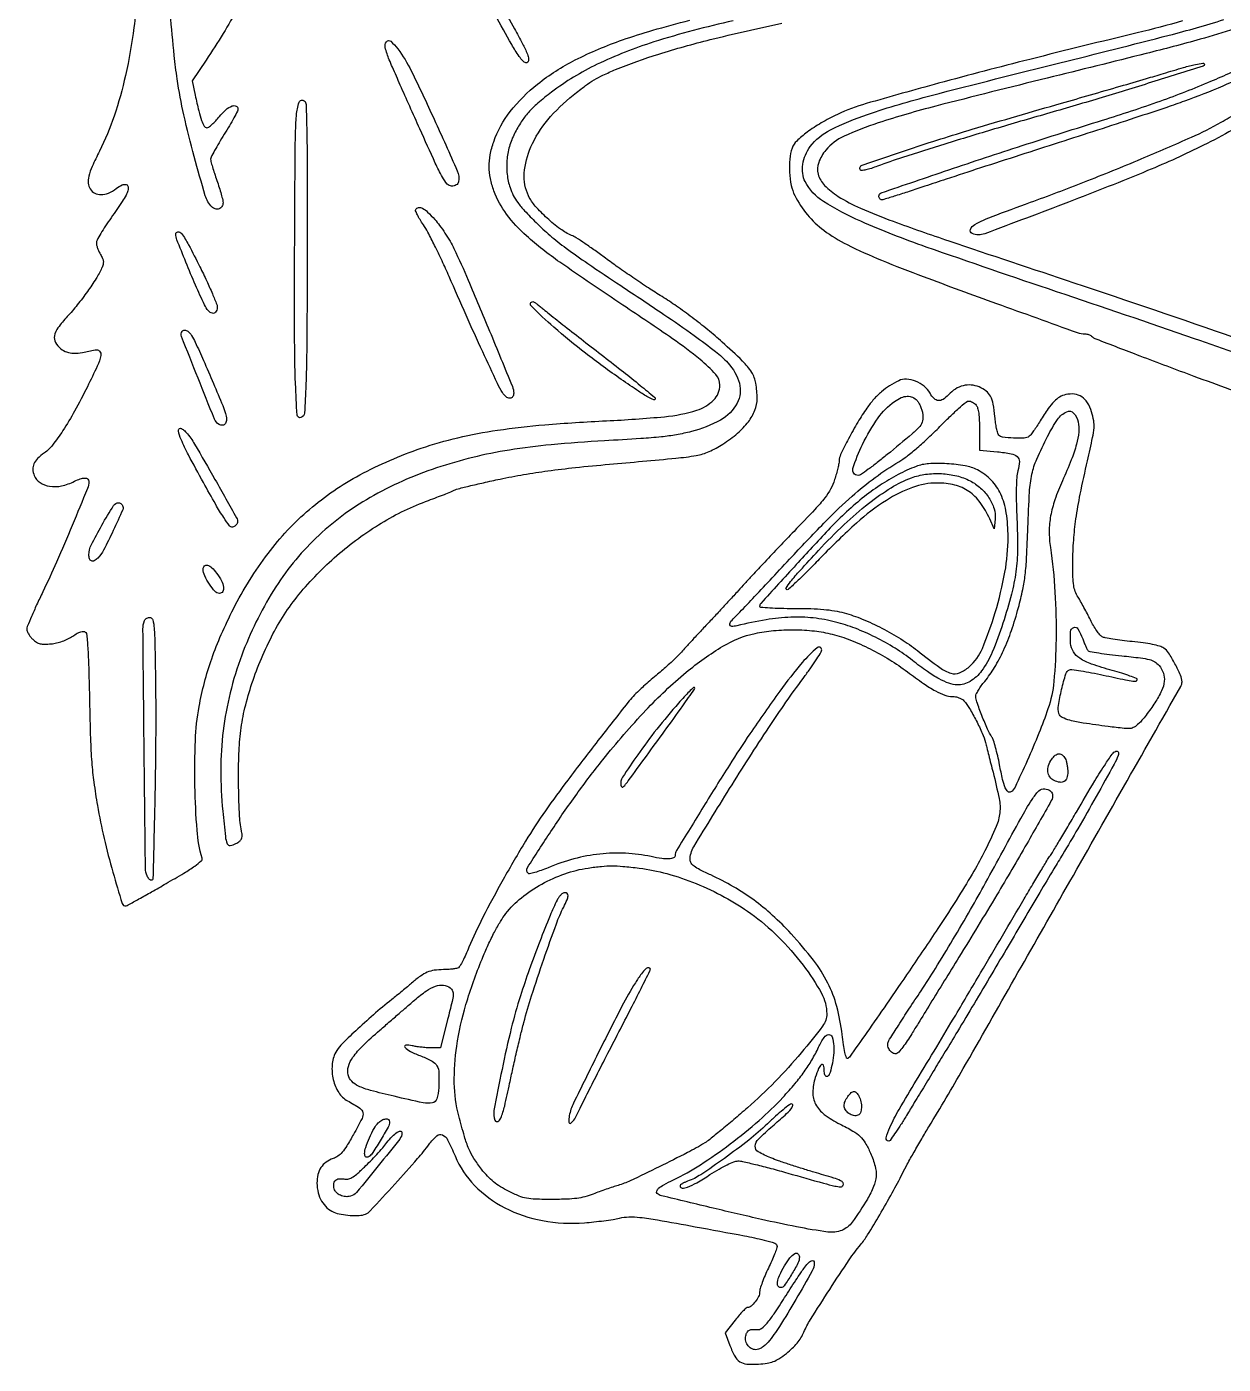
# Model space of a CAD drawing. Extents: x 118 to 878, y 130 to 959.
# Drawn here: x 118 to 600, y 130 to 669 of the extents above; entities that cross this region are included whole.
import ezdxf

# ---------------------------------------------------------------- set-up
doc = ezdxf.new("R2010")
doc.units = 0

msp = doc.modelspace()

# ---------------------------------------------------------------- linework, layer by layer
for points in [[(417.5, 678.518386, -0.000069), (426.452479, 680.225506, -0.000034), (437.821875, 682.391083, -0.000034), (449.616948, 684.636087, -0.000049), (460, 686.61055, 0.002629)], [(163.52016, 691.270007, -0.013767), (161.153102, 668.359912, -0.022365), (157.743197, 649.097476, -0.02608), (153.170969, 632.709451, -0.035642), (147.268582, 618.571249, 0.011386), (144.344829, 612.424191, 0.044863), (142.981503, 608.463732, 0.078677), (142.739989, 605.623552, 0.127646), (143.511632, 603.341903, 0.12895), (145.391868, 601.644726, 0.1239), (147.892278, 601.055989, 0.098273), (150.847175, 601.689559, 0.057187), (154.003292, 603.502429, -0.042894), (156.425421, 604.987108, -0.191397), (158.054284, 605.127442, -0.318445), (158.809629, 604.158068, -0.0884), (158.543281, 602.136366, -0.058774), (157.989747, 600.912476, -0.006214), (156.336849, 598.244063, -0.007611), (154.27323, 595.10962, -0.006041), (151.952361, 591.785703, 0.009703), (149.678355, 588.477537, 0.01306), (147.757923, 585.391749, 0.010142), (146.289786, 582.768845, 0.121961), (146.008417, 581.654292, 0.063665), (146.119896, 580.749547, 0.023248), (146.497296, 579.513092, 0.022606), (147.040342, 578.184201, 0.025111), (147.684505, 576.956944, -0.028753), (148.517933, 575.340616, -0.08459), (148.826214, 574.132311, -0.090865), (148.706366, 572.940269, -0.036539), (148.135857, 571.398829, -0.033483), (145.904572, 567.260223, -0.014297), (142.403958, 562.031942, -0.014074), (138.341354, 556.651483, -0.018007), (134.290137, 551.946667, 0.027577), (130.567385, 547.452216, 0.111266), (129.140343, 544.213265, 0.177761), (129.569088, 541.530401, 0.098425), (131.75, 538.975205, 0.088287), (134.063099, 537.735696, 0.07206), (136.834135, 537.254495, 0.050287), (140.455253, 537.517202, 0.01825), (145.499312, 538.589183, -0.267862), (147.26562, 538.08599, -0.248694), (147.793656, 536.265661, -0.056761), (146.389619, 532.008465, -0.008129), (142.40591, 523.724102, -0.010017), (137.243448, 513.916411, -0.017775), (132.547004, 506.08333, -0.020621), (128.40811, 500.24742, -0.073608), (125.117034, 497.083335, 0.037612), (122.352872, 494.783488, 0.094815), (120.853788, 492.650358, 0.120638), (120.445276, 490.44792, 0.084193), (121.010696, 487.974177, 0.149096), (123.365741, 485.113229, 0.111219), (127.20623, 483.647683, 0.089565), (132.048203, 483.820291, 0.062942), (137.20034, 485.642818, -0.033515), (139.553503, 486.634167, -0.083069), (141.392517, 486.942196, -0.160418), (142.534494, 486.566381, -0.238034), (143, 485.643971, -0.09726), (142.423869, 482.710191, -0.001749), (136.302337, 467.873692, -0.004943), (129.980846, 453.115935, -0.008846), (124.45428, 441.137781, 0.00467), (121.981468, 435.89385, 0.006695), (119.895945, 431.197383, 0.003858), (118.227099, 427.214687, 0.097578), (118, 426.062095, 0.101743), (118.168039, 425.244847, 0.035678), (118.721019, 424.174597, 0.033665), (119.515235, 423.051539, 0.033454), (120.454531, 422.042716, 0.04385), (121.952601, 420.864266, 0.083293), (123.354074, 420.250639, 0.066144), (125.088505, 420.051348, 0.019527), (127.76472, 420.203371, 0.03308), (130.032349, 420.573809, 0.028283), (132.356299, 421.253702, 0.028508), (134.567258, 422.183711, 0.035435), (136.49581, 423.303362, -0.019345), (138.320587, 424.442738, -0.051387), (139.724148, 425.064138, -0.080259), (140.791222, 425.229706, -0.173326), (141.561448, 424.949003, -0.201463), (142.16778, 423.785679, -0.005428), (142.591209, 417.915699, -0.008093), (142.960914, 409.699787, -0.002454), (143.258657, 397.23061, 0.003054), (143.638212, 382.095459, 0.011143), (144.151523, 372.503857, 0.01488), (145.005276, 364.442076, 0.009436), (146.45573, 355.106467, 0.01386), (149.150189, 341.863558, 0.012312), (152.670148, 328.252513, 0.004578), (156.378863, 315.679745, 0.394265), (157.953751, 314.770287, 0.068315), (158.781673, 315.085545, 0.001099), (163.172204, 317.498074, 0.002859), (168.26207, 320.347567, 0.00189), (174.078568, 323.676817, 0.004592), (181.288613, 327.928737, 0.018101), (185.604932, 330.745614, 0.022232), (188.238844, 332.785007, 0.29479), (188.578581, 333.90653, -0.050644), (186.555762, 345.150412, -0.014259), (185.694566, 362.973487, -0.014899), (185.878368, 381.29771, -0.03453), (187.371635, 394.960898, -0.020033), (189.526428, 404.690324, -0.019975), (192.454774, 414.225757, -0.018912), (196.295846, 423.963252, -0.014486), (201.196432, 434.305249, -0.043481), (215.118431, 456.590912, -0.054499), (231.792853, 474.340127, -0.053888), (252.070087, 488.213961, -0.041149), (276.74407, 498.941716, -0.024388), (291.520929, 503.176613, -0.020786), (307.447751, 506.21946, -0.016735), (326.549848, 508.401617, -0.007873), (351.346467, 510.003975, 0.010862), (374.728001, 511.65527, 0.053438), (387.674366, 514.266218, 0.118964), (394.472477, 518.365227, 0.200469), (397, 524.415909, 0.18842), (395.330094, 528.689918, 0.034256), (389.03073, 534.645636, 0.021057), (377.935223, 543.02412, 0.004518), (357.969914, 556.555414, -0.005713), (332.57195, 573.857421, -0.028921), (319.111595, 584.461843, -0.052458), (311.167741, 593.146517, -0.06962), (306.06828, 602.547051, -0.037827), (304.606954, 607.583303, -0.050321), (304.101837, 612.320247, -0.049461), (304.55086, 617.125874, -0.034853), (305.955773, 622.371451, -0.084234), (312.576132, 634.506228, -0.058502), (323.631547, 645.584275, -0.049991), (338.806385, 655.30342, -0.033711), (357.743443, 663.362553, -0.013789), (369.940657, 667.234517, -0.007855), (384.875475, 671.273122, -0.007457)], [(202.904692, 676.078446, -0.012718), (197.074067, 665.965957, -0.009619), (190.183374, 655.160673), (184.636748, 646.821346), (185.817757, 641.160673, 0.006758), (187.244177, 634.757792, 0.026944), (188.380721, 630.901204, 0.043205), (189.417865, 628.620657, 0.270744), (190.480054, 628, 0.161917), (191.223636, 628.24728, 0.020871), (192.542127, 629.321875, 0.02261), (194.040099, 630.776683, 0.017084), (195.553512, 632.5, -0.039078), (198.168414, 635.226055, -0.084667), (200.621963, 636.761438, -0.2062), (202.242573, 636.734744, -0.295047), (203, 635.562914, -0.117846), (202.780186, 634.643234, -0.006357), (201.384375, 631.974741, -0.00964), (199.606987, 628.826279, -0.006862), (197.5, 625.365894, 0.006317), (195.392884, 621.91377, 0.008993), (193.615625, 618.790923, 0.00561), (192.208283, 616.140927, 0.119813), (192, 615.284199, 0.066585), (192.112943, 614.439845, 0.005207), (192.734375, 612.248763, 0.007024), (193.5425, 609.643919, 0.005312), (194.5, 606.806889, -0.007399), (195.457244, 603.93106, -0.008985), (196.265625, 601.207772, -0.007791), (196.866813, 598.901536, -0.059927), (197, 597.794285, -0.145492), (196.56025, 596.315025, -0.159874), (195.396515, 595.381978, -0.155898), (193.882164, 595.307033, -0.137666), (192.517039, 596.113256, -0.118539), (189.872583, 600.650101, -0.00672), (185.381695, 616.366814, -0.011268), (181.236565, 633.134577, -0.018016), (178.54076, 647.637186, -0.011859), (177.369096, 657.034467, -0.002381), (175.759561, 673.825869, -0.00186)], [(402.295469, 671.018073, 0.023163), (370.37355, 662.528465, 0.034928), (347.586823, 653.530654, 0.051489), (329.249354, 642.318356, 0.013681), (323.685607, 637.82803, 0.033465), (319.921605, 634.154008, 0.039167), (317.039314, 630.38054, 0.02625), (314.332784, 625.670016, 0.048705), (312.289314, 620.427788, 0.047758), (311.28141, 614.854546, 0.048218), (311.353753, 609.243326, 0.051791), (312.510468, 603.888408, 0.039858), (313.830049, 600.73132, 0.041411), (315.619796, 597.866161, 0.028589), (318.38314, 594.574011, 0.00834), (323.000028, 589.832999, 0.019756), (328.625022, 584.671279, 0.01568), (335.081293, 579.539313, 0.010862), (343.810662, 573.32668, 0.003428), (357.113222, 564.420793, -0.002825), (374.48112, 552.82354, -0.007558), (386.681281, 544.305506, -0.009803), (395.269951, 537.854207, -0.037788), (400.196952, 533.361055, -0.122762), (404.831676, 525.105924, -0.191072), (403.944627, 517.097407, -0.145398), (397.265902, 510.301183, -0.065186), (385.5, 505.667666, -0.017299), (379.51076, 504.388762, -0.017434), (373.462864, 503.53084, -0.010447), (365.178715, 502.823672, -0.002134), (350.5, 501.94194, 0.008747), (329.105483, 500.372577, 0.017385), (312.244567, 498.245641, 0.020467), (297.523902, 495.24357, 0.019592), (282.878731, 491.01193, 0.049771), (256.167615, 479.085975, 0.061832), (234.407699, 462.786826, 0.06199), (217.334656, 441.69899, 0.05039), (204.519807, 415.575617, 0.028532), (199.875305, 400.471198, 0.030057), (197.077139, 385.195724, 0.029455), (196.094511, 369.413682, 0.02529), (196.880949, 352.792449, 0.003099), (197.943549, 342.616547, 0.068924), (198.670807, 339.742886, 0.338386), (199.933319, 338.998552, 0.103482), (202.171457, 339.755432, 0.030669), (203.658605, 340.759043, 0.100117), (204.434417, 341.650303, 0.124041), (204.713303, 342.658516, 0.059971), (204.583103, 344, -0.041449), (203.672427, 350.770675, -0.009025), (203.285796, 362.553667, -0.009932), (203.348373, 374.797714, -0.021937), (203.991192, 384.120839, -0.028326), (205.547211, 393.221435, -0.021376), (208.240906, 403.002973, -0.020307), (211.943033, 413.079943, -0.0189), (216.531689, 423.07259, -0.05403), (227.563542, 440.049977, -0.042895), (242.795453, 455.76066, -0.042384), (260.712346, 468.835485, -0.049116), (279.742164, 477.970335, 0.003453), (283.026843, 479.192826, 0.004225), (286.079557, 480.382666, 0.003542), (288.628716, 481.422137, 0.029927), (289.742164, 481.965646, -0.066172), (291.039955, 482.486697, -0.002659), (295.977386, 483.71761, -0.00463), (301.859274, 485.093228, -0.003257), (308.5, 486.536224, -0.009292), (318.005012, 488.353102, -0.008818), (327.737931, 489.850508, -0.007541), (338.812409, 491.185134, -0.004059), (352.5, 492.513346, 0.001059), (379.260851, 494.948163, 0.020603), (387.49374, 496.058459, 0.060552), (392.627277, 497.625148, 0.038226), (398.150479, 500.596607, 0.033908), (404.112973, 505.015451, 0.054428), (408.453439, 509.614585, 0.065926), (411.099033, 514.277731, 0.096702), (411.994423, 518.893802, 0.042524), (411.457669, 525.104615, 0.09582), (409.789888, 529.50523, 0.061977), (406.134005, 534.052905, 0.010301), (397.89917, 541.713422, 0.010806), (392.097788, 546.670393, 0.009521), (385.840918, 551.591052, 0.009708), (379.561076, 556.150214, 0.013081), (373.695587, 560.013141, -0.006273), (368.263084, 563.485801, -0.003944), (361.998079, 567.673369, -0.003958), (355.897874, 571.891766, -0.007235), (351, 575.44338, 0.005786), (346.746907, 578.546285, 0.006834), (342.650802, 581.379085, 0.006045), (339.136569, 583.677977, 0.042234), (337.321878, 584.629173, -0.059588), (332.789236, 587.208823, -0.026423), (327.469718, 591.592765, -0.026239), (322.698385, 596.452511, -0.068334), (319.988842, 600.523049, -0.132598), (318.25172, 609.69479, -0.085344), (320.910877, 620.251847, -0.070385), (327.693886, 631.129689, -0.049991), (338, 641.179241, -0.007994), (342.924918, 644.977151, -0.024961), (346.399596, 647.308718, -0.026987), (349.942351, 649.185365, -0.010645), (355.000098, 651.394961, -0.022359), (372.379554, 657.658007, -0.014155), (393.125537, 663.463637, -0.009176), (421.94285, 670.0957, -0.002559)], [(583.263224, 671.057649, -0.011842), (565, 666.201365, 0.002813), (521.697097, 655.520233, 0.004564), (485.033386, 645.900769, 0.003808), (455.846561, 637.71833, 0.040149), (444.267841, 633.344164, 0.021456), (437.758779, 629.919283, 0.028029), (432.145351, 626.214899, 0.030056), (427.916504, 622.656966, 0.11952), (426.089912, 619.828077, 0.060708), (425.127629, 615.40373, 0.036997), (425.02624, 610.049492, 0.03717), (425.708977, 604.800015, 0.066896), (427.142973, 600.710162, 0.055935), (432.243606, 592.968511, 0.05878), (438.858079, 586.693832, 0.044967), (448.201107, 580.943144, 0.017592), (462, 574.669896, 0.009111), (478.825913, 568.080048, 0.001946), (508.30571, 557.279927, 0.000391), (540.764951, 545.560089, 0.086644), (543.972801, 545, -0.047347), (544.665501, 544.934258, -0.036205), (545.401073, 544.7373, -0.037144), (546.068584, 544.448561, -0.068279), (546.55, 544.105704, 0.0974), (548.371746, 542.960979, 0.000644), (566.015211, 536.208076, 0.002267), (587.769852, 528.026559, 0.00101), (616.5, 517.43612, -0.001371)], [(624.118859, 529.937175, 0.007432), (587.964805, 543.058847, 0.002226), (532.5, 561.984971, -0.003041), (480.049205, 579.978104, -0.019109), (453.710238, 590.338622, -0.037603), (438.661679, 598.329575, -0.133339), (431.339077, 606.311191, -0.08768), (430.329331, 609.548612, -0.067475), (430.356479, 613.256531, -0.063997), (431.396099, 617.014619, -0.06356), (433.353806, 620.397218, -0.11394), (441.544982, 627.189319, -0.035361), (456.408288, 633.380746, -0.017543), (482.026572, 640.995528, -0.002656), (533.83881, 654.144135, 0.002109), (577.773048, 665.242322, 0.013482), (599.855339, 671.559023, 0.026994)], [(604.243541, 667.800215, -0.011), (590.348791, 663.618224, -0.006146), (568.569764, 657.86973, -0.001166), (528.73363, 647.975952, 0.002658), (483.940579, 636.709071, 0.015733), (460.734538, 629.955627, 0.029267), (446.958631, 624.562021, 0.110343), (439.633184, 618.975911, 0.087742), (436.757247, 614.004664, 0.154421), (436.555019, 609.306299, 0.130479), (439.157064, 604.792115, 0.054883), (444.653771, 600.358484, 0.039737), (453.528859, 595.628468, 0.014705), (466.689554, 590.359373, 0.006617), (489.187277, 582.447145, 0.00078), (539.5, 565.584806, -0.003424), (604.378451, 543.458417, -0.011217)], [(612.606059, 651.184345, -0.022246), (599.404962, 644.774566, -0.015499), (584, 638.683376, -0.005584), (576.892122, 636.213957, -0.001086), (564.009375, 631.929941, -0.001154), (548.96495, 627.0018, -0.001067), (533.5, 622.011842, 0.000574), (517.772676, 616.95432, 0.000562), (501.940694, 611.82342, 0.000553), (488.05416, 607.288781, 0.00212), (479.425767, 604.420059, -0.002066), (473.180462, 602.342912, -0.003128), (467.727958, 600.592142, -0.001202), (463.033306, 599.129443, -0.075048), (462.175767, 599, -0.124151), (461.727351, 599.113085, -0.10078), (461.345381, 599.431536, -0.090602), (461.088703, 599.907875, -0.078545), (461, 600.469057, -0.320646), (461.933751, 601.775403, -0.00056), (489.11877, 611.042062, -0.003873), (518.640527, 620.813994, -0.002982), (551, 631.035205, 0.010422), (574.262457, 638.765485, 0.014719), (594.612597, 646.684434, 0.016325), (611.03923, 654.281486, 0.048736)]]:
    msp.add_lwpolyline(points, format="xyb")
for points in [[(308.832615, 677.25, -0.00304), (314.270246, 667.872302, -0.011076), (317.552528, 661.824508, -0.013962), (319.548351, 657.662774, -0.105196), (320, 655.539838, -0.140423), (319.673402, 654.399862, -0.342674), (318.903732, 654.116741, -0.130922), (317.694089, 654.888922, -0.031799), (316.193069, 656.75, -0.025685), (313.18677, 661.505129, -0.002473), (306.538604, 673.461284, -0.00071), (299.386583, 686.518558, -0.125576), (299, 688.033521, -0.149357), (299.11261, 688.402096, -0.098714), (299.429408, 688.716097, -0.082025), (299.902937, 688.927841, -0.06429), (300.461815, 689, -0.234312), (301.286873, 688.590898, -0.007788), (303.51887, 685.558934, -0.013284), (306.07146, 681.766613, -0.008582)], [(267.343037, 659.75, -0.047628), (272.744609, 650.934984, -0.006532), (281.966754, 631.422329, -0.003122), (291.295794, 610.654908, -0.152724), (291.800431, 606.202239, -0.111422), (291.493294, 605.499775, -0.097336), (290.901448, 604.956511, -0.082425), (290.055818, 604.614743, -0.054957), (289.015035, 604.5, -0.221228), (287.258157, 605.317343, -0.048172), (285.31169, 608.140374, -0.019355), (282.445937, 613.800689, -0.001972), (276.229069, 627.5, -0.000684), (272.127887, 636.666332, -0.000855), (268.34792, 645.184974, -0.000688), (265.19722, 652.344994, -0.006638), (263.903325, 655.406294, -0.03343), (262.290367, 660.277183, -0.23486), (262.792486, 662.651427, -0.428017), (264.496038, 662.808901, -0.052344)], [(592, 653.532891, -0.32739), (591.471787, 652.812653, -0.000311), (570.761342, 646.301443, -0.003061), (549.576677, 639.797775, -0.003143), (528.5, 633.612327, 0.002522), (507.591373, 627.504401, 0.002836), (487.551131, 621.416334, 0.002799), (470.492364, 616.023275, 0.012049), (460.442326, 612.514513, -0.013492), (457.954515, 611.65399, -0.021273), (455.773671, 611.065681, -0.016722), (454.019085, 610.73277, -0.301489), (453.524341, 610.960615, -0.479883), (454.225358, 612.934356, -0.003412), (473.297166, 619.421121, -0.007772), (498.57921, 627.393857, -0.002859), (534.5, 637.887267, 0.000694), (546.173394, 641.242585, 0.000651), (558.09375, 644.703626, 0.000647), (568.663875, 647.802396, 0.002235), (575.5, 649.849363, -0.003375), (583.655404, 652.271127, -0.015568), (588.426331, 653.493286, -0.019801), (591.418548, 654.03792, -0.455974)], [(623.012466, 642.52017, -0.07573), (619.136585, 637.962638, -0.027969), (612.450869, 632.784999, -0.022959), (603.342368, 627.110867, -0.012533), (591.699939, 620.958416, -0.01734), (569.176447, 610.726479, -0.006682), (537.264872, 598.041033, -0.001925), (503.612413, 585.329865, -0.182928), (498.522382, 585.353038, -0.422191), (497.801016, 587.033812, -0.172722), (499.655159, 589.082327, -0.032366), (506.546846, 592.229534, -0.004023), (522, 597.969171, 0.006777), (543.722707, 606.173907, 0.00569), (566.525998, 615.442807, 0.005422), (586.794956, 624.211358, 0.022109), (598.799857, 630.2094, 0.012998), (605.244072, 634.016051, 0.010453), (611.97542, 638.43063, 0.009622), (617.862467, 642.638839, 0.045859), (620.936756, 645.398405, -0.053867), (623.124887, 647.300289, -0.409272), (624.344922, 647.092052, -0.26018), (624.531675, 645.485469, -0.040077)], [(230.891466, 580.627555, -0.00107), (230.73884, 542.841956, -0.007538), (230.348101, 524.461151, -0.007092), (229.773576, 513.097645, -0.306059), (228.371098, 511.285759, -0.490433), (226.825211, 512.329473, -0.007239), (226.187871, 524.931168, -0.008457), (225.809573, 544.692881, -0.001525), (225.839891, 581.459722, -0.000929), (226.06092, 620.013527, -0.014973), (226.548887, 633.007724, -0.069888), (227.651725, 638.258364, -0.519639), (229.716462, 638.820353, -0.215071), (230.440994, 637.337094, -0.002627), (230.718671, 626.425285, -0.004642), (230.895596, 610.201329, -0.00088)], [(282.248048, 591.069007, -0.024769), (284.181797, 588.691271, -0.013295), (286.338548, 585.583409, -0.013209), (288.374765, 582.289359, -0.020142), (289.947545, 579.319007, -0.010894), (295.684455, 566.639581, -0.002878), (304.293716, 546.125529, -0.000696), (313.449903, 523.863624, -0.09751), (314, 521.069734, -0.148672), (313.555462, 519.607747, -0.267983), (312.465723, 519.072212, -0.163644), (310.955041, 519.695489, -0.068868), (309.492094, 521.371722, -0.035537), (307.421038, 525.08302, -0.001759), (301.528934, 537.781552, -0.002942), (294.871391, 552.490324, -0.002503), (288.015234, 568.087844, 0.006477), (285.161766, 574.441816, 0.006714), (282.17754, 580.643781, 0.006504), (279.453914, 585.941054, 0.028665), (277.633569, 588.942143, -0.014095), (276.28564, 591.02507, -0.021022), (275.237662, 592.924689, -0.016977), (274.516577, 594.504723, -0.241477), (274.56446, 595.104299, -0.223702), (275.706207, 595.847554, -0.156381), (277.243075, 595.57845, -0.07032), (279.350218, 594.061381, -0.018521)], [(187.694053, 571.974075, -0.006095), (190.436141, 566.284149, -0.008718), (192.71785, 561.16726, -0.005317), (194.504611, 556.837544, -0.120064), (194.694053, 555.510216, -0.135286), (194.021957, 553.757445, -0.30033), (192.738522, 553.285781, -0.166406), (191.096137, 554.318059, -0.057643), (189.577245, 556.715512, -0.009583), (185.948416, 564.619728, -0.00621), (182.041611, 573.890944, -0.00277), (178.428747, 582.914139, -0.094104), (178, 585.172027, -0.399803), (178.861264, 586.07697, -0.251812), (180.282459, 585.401089, -0.03654), (183.127967, 580.867142, -0.006538)], [(326, 554.926152, 0.010652), (328.3168, 553.011612, 0.000847), (334.567187, 548.083879, 0.001147), (342.047497, 542.23471, 0.000879), (350.25, 535.874227, -0.002701), (358.204891, 529.659196, -0.004355), (364.904688, 524.270783, -0.000961), (370.71155, 519.497977, -0.223857), (371, 518.885991, -0.524221), (370.373949, 518.45296, -0.038822), (368.135105, 519.501915, -0.019097), (364.252202, 521.903678, -0.0035), (357.282712, 526.662906, -0.012717), (342.855055, 537.216976, -0.016329), (330.170236, 547.67887, -0.014996), (321.005617, 556.256061, -0.68236), (321.75, 557.973099, -0.137797), (322.200872, 557.828811, -0.009602), (323.307813, 557.066962, -0.013052), (324.604675, 556.084963, -0.009429)], [(185.804019, 541.671026, -0.005805), (189.13009, 534.335944, -0.002996), (193.128959, 525.087741, -0.001817), (196.910853, 516.104987, -0.028898), (198.004468, 512.984422, -0.062235), (198.371421, 510.635822, -0.139986), (197.933652, 508.903198, -0.2376), (196.852666, 508.19713, -0.168874), (195.416012, 508.522225, -0.157809), (193.562517, 510.719958, -0.002168), (186.927738, 527.175495, -0.001628), (180.310851, 543.952905, -0.235721), (180.496242, 545.993919, -0.269093), (181.50858, 546.535826, -0.163751), (182.816388, 546.045256, -0.079497), (184.325089, 544.354812, -0.033178)], [(469, 526.15851, 0.0333), (465.317765, 524.129145, 0.034882), (461.997459, 521.656948, 0.033944), (458.976043, 518.682199, 0.028411), (456.18664, 515.150568, 0.01906), (452.521133, 509.476806, 0.01307), (448.783285, 502.784008, 0.008976), (445.602076, 496.446942, 0.111548), (445.004882, 493.839094, -0.051759), (444.901142, 492.867451, -0.007748), (444.461904, 490.950846, -0.008638), (443.866875, 488.696443, -0.007355), (443.163303, 486.339094, -0.04649), (441.566962, 482.538691, -0.043535), (439.266107, 479.008338, -0.022425), (435.257531, 474.33946, -0.003462), (426.835546, 465.5, 0.001448), (420.897036, 459.317187, 0.001479), (415.036635, 453.14375, 0.001434), (409.977914, 447.752253, 0.006178), (407.018187, 444.5, -0.003387), (404.379377, 441.567673, -0.001358), (400.731429, 437.590532, -0.001344), (396.777112, 433.325876, -0.001698), (393.095943, 429.403939, 0.001068), (389.584137, 425.671873, 0.001117), (386.140395, 421.979939, 0.001071), (383.179412, 418.777574, 0.004947), (381.488379, 416.903939, -0.015378), (379.984308, 415.305774, -0.00671), (377.896085, 413.274613, -0.006633), (375.618693, 411.174752, -0.008795), (373.488379, 409.328786, 0.003572), (371.277624, 407.453185, 0.002329), (368.751417, 405.25816, 0.002342), (366.307537, 403.094272, 0.004469), (364.36751, 401.328786, 0.038398), (359.987116, 396.596197, 0.002273), (347.918492, 381.220202, 0.003826), (335.793036, 365.37767, 0.00833), (326.788066, 353, 0.016488), (318.799809, 340.789284, 0.009001), (309.774758, 325.327458, 0.00895), (301.50098, 309.90664, 0.020859), (296.004484, 298.010874, -0.009595), (294.742051, 295.10874, -0.012926), (293.48229, 292.53608, -0.009999), (292.343806, 290.458024, -0.121486), (291.720423, 289.80605, -0.092965), (290.964564, 289.5036, -0.016245), (289.443875, 289.253908, -0.017138), (287.617466, 289.07806, -0.014634), (285.684259, 289.015313, 0.033726), (282.018504, 288.756057, 0.065759), (279.197992, 287.977395, 0.057615), (276.444732, 286.416324, 0.02071), (272.91388, 283.605683, -0.003684), (271.226198, 282.165726, -0.00189), (269.090382, 280.384169, -0.001878), (266.87722, 278.566197, -0.002829), (264.933545, 277, 0.010259), (257.514638, 270.837871, 0.010508), (250.414919, 264.424446, 0.008381), (244.481298, 258.642743, 0.076235), (242.360978, 255.731162, 0.10123), (240.903812, 250.576045, 0.077785), (241.381507, 244.731458, 0.080847), (243.570335, 239.527589, 0.12816), (247.067955, 236.227341, -0.017026), (252.087963, 233.248888, -0.20872), (253.30005, 231.437521, -0.164177), (252.952387, 229.093741, -0.009693), (249.509418, 222.671309, -0.008966), (246.809269, 218.056691, -0.038317), (244.946691, 215.469328, -0.064219), (243.254253, 213.917773, -0.073874), (241.298401, 212.933466, 0.076851), (238.486229, 211.497279, 0.091253), (236.4279, 209.345562, 0.086725), (235.200693, 206.508047, 0.062326), (234.818481, 203.069215, 0.057776), (235.31946, 199.214011, 0.069703), (236.685718, 195.831008, 0.075607), (238.810931, 193.170106, 0.087763), (241.534299, 191.421222, 0.052706), (244.506203, 190.532867, 0.030061), (248.229064, 190.064904, 0.029908), (251.836643, 190.046358, 0.078096), (254.365571, 190.586788, 0.115608), (256.223566, 191.848662, 0.001388), (266.165594, 202.710222, 0.004103), (275.307335, 212.920342, 0.022348), (279.956973, 218.701383, -0.049), (283.042847, 222.145557, -0.299891), (285.284766, 222.506383, -0.171897), (287.418709, 220.463488, -0.017498), (290.396584, 214, 0.094336), (298.271723, 202.106422, 0.080501), (310.37686, 193.146788, 0.074509), (325.595652, 187.971881, 0.06398), (342.5, 187.10495, 0.007714), (346.316743, 187.456989, 0.006514), (350.342883, 187.94422, 0.006579), (354.003663, 188.484831, 0.018145), (356.560877, 188.992726, -0.052916), (360.358548, 189.476148, -0.033438), (364.824475, 189.270694, -0.015125), (371.877164, 188.254714, -0.0019), (387.060877, 185.536906, -0.001221), (406.859968, 181.865256, -0.013071), (414.850833, 180.145805, -0.027203), (419.063473, 178.877321, -0.315902), (420, 177.542942, -0.08929), (419.843092, 176.671301, -0.006735), (418.971875, 174.423001, -0.009125), (417.840554, 171.757613, -0.006812), (416.5, 168.859698, 0.0111), (415.159986, 165.896526, 0.013069), (414.028125, 163.032536, 0.011998), (413.198124, 160.579257, 0.075704), (413, 159.278212, -0.116799), (412.564888, 157.440962, -0.049819), (411.204568, 155.293439, -0.049512), (409.518104, 153.530184, -0.179055), (408.085067, 153, 0.191269), (407.555543, 152.789745, 0.010382), (406.249588, 151.506292, 0.014962), (404.739101, 149.863301, 0.010264), (403.121426, 147.915037), (399.072718, 142.830074), (401.030356, 137.665037, 0.033187), (403.007748, 133.337882, 0.126206), (405.008049, 131.17372, 0.126009), (407.80489, 130.237728, 0.033038), (412.571356, 130.208194, 0.021161), (416.057714, 130.565648, 0.056257), (418.474974, 131.200632, 0.054166), (420.741525, 132.373446, 0.018495), (423.753387, 134.536018, 0.024124), (426.126356, 136.567172, 0.031299), (428.081891, 138.657736, 0.033761), (429.638324, 140.828865, 0.038389), (430.814788, 143.101233, -0.040061), (433.436536, 148.124068, -0.00348), (441.199502, 160.286048, -0.004334), (449.079897, 172.216705, -0.024957), (453.612002, 178.274615, 0.03458), (456.449033, 182.222835, 0.005621), (461.326945, 190.310853, 0.006641), (466.385955, 199.184122, 0.01024), (470.498927, 207, -0.00923), (472.413707, 210.656563, -0.003679), (475.167691, 215.600781, -0.003639), (478.217186, 220.891861, -0.004573), (481.122878, 225.747338, 0.007453), (494.959036, 249.173052, 0.000426), (536.390417, 321.913452, 0.000031), (582.48274, 403.009481, 0.129917), (583, 404.966615, 0.106364), (582.435318, 407.591059, 0.018382), (580.163122, 412.170023, 0.018438), (577.559882, 416.570012, 0.105294), (575.659381, 418.487526, 0.075635), (574.002419, 419.245554, 0.018848), (571.100436, 419.9569, 0.016943), (567.381511, 420.590721, 0.010278), (562.946903, 421.100134, -0.007554), (558.905551, 421.542081, -0.009586), (555.189615, 422.077876, -0.007866), (552.106286, 422.632909, -0.074528), (550.845932, 423.082455, -0.09715), (549.933264, 423.828209, -0.0203), (548.674695, 425.478908, -0.020583), (547.350057, 427.547061, -0.018184), (546.140521, 429.803072, 0.005465), (544.912451, 432.240548, 0.004301), (543.530729, 434.854653, 0.004349), (542.204494, 437.262038, 0.010702), (541.177685, 439, -0.047838), (540.030695, 441.318341, -0.053447), (539.397212, 443.728353, -0.032134), (539.10834, 447.078998, -0.006648), (539.05825, 453, -0.01632), (539.393353, 461.938631, -0.018223), (540.310237, 470.5113, -0.014542), (542.038005, 480.452904, -0.005846), (544.95178, 493.934987, 0.003093), (547.023154, 503.269968, 0.031996), (547.604686, 507.165168, 0.064874), (547.474357, 510.037815, 0.032626), (546.609522, 513.569792, 0.059065), (544.930028, 517.297001, 0.110357), (542.658326, 519.681518, 0.121404), (539.749348, 520.737353, 0.080863), (536.191631, 520.542089, 0.080342), (533.754177, 519.578296, 0.06596), (531.554883, 517.840859, 0.042298), (529.160477, 514.915431, 0.012106), (525.96001, 510, -0.007033), (524.584621, 507.840005, -0.009098), (523.25934, 505.899811, -0.007198), (522.102301, 504.319094, -0.07671), (521.532815, 503.765313, -0.143566), (519.494096, 503.059898, -0.021832), (515.140914, 503.041294, -0.019735), (510.801824, 503.384131, -0.195332), (509.23226, 504.25, -0.104293), (508.807528, 505.079894, -0.014912), (508.359604, 506.947614, -0.016409), (507.96295, 509.220973, -0.013342), (507.683506, 511.678049, 0.023341), (507.008477, 516.714438, 0.077229), (505.914504, 519.866446, 0.105026), (504.129861, 521.99602, 0.067158), (501.333754, 523.633909, 0.079226), (498.127004, 524.410697, 0.082698), (494.887261, 524.133074, 0.078676), (491.782495, 522.79274, 0.063095), (488.972736, 520.470979, -0.056109), (486.802039, 518.625839, -0.170989), (484.956314, 518.147258, -0.178166), (483.268303, 518.937059, -0.061821), (481.600525, 521.099111, 0.088753), (479.166538, 523.927417, 0.075476), (475.768941, 525.929482, 0.079939), (472.131356, 526.751628, 0.125622)], [(500.127555, 516.346305, -0.10979), (500.739614, 515.153286, -0.02942), (501.158324, 513.049872, -0.023552), (501.418599, 510.184155, -0.01087), (501.5, 506.440366), (501.5, 498.188122), (508.69401, 497.513988, -0.019899), (514.285064, 496.764666, -0.143105), (516.700714, 495.575947, -0.221512), (517.539097, 493.554965, -0.055126), (516.97965, 489.924427, 0.045827), (516.505431, 487.185555, 0.014359), (516.292363, 483.022715, 0.011659), (516.297244, 477.56545, 0.005561), (516.545182, 470.551318, -0.013797), (516.774464, 458.397492, -0.031051), (516.122515, 449.206167, -0.031028), (514.336905, 440.162276, -0.013758), (510.921121, 428.480943, -0.02129), (506.605828, 416.824866, -0.060333), (502.322118, 409.302568, -0.095559), (497.727938, 405.090208, -0.145991), (492.541562, 403.701656, -0.077951), (489.194842, 404.324238, -0.039834), (485.281722, 406.06768, -0.029363), (480.529279, 409.030505, -0.012404), (474.5, 413.528825, 0.027287), (467.483685, 418.445557, 0.023291), (459.600357, 422.856191, 0.023521), (451.438865, 426.466598, 0.029838), (443.590037, 428.979062, 0.0354), (434.599304, 430.609252, 0.03682), (425.586965, 430.924746, 0.032216), (415.639228, 429.896254, 0.018153), (403.75, 427.439924, -0.06916), (401.769342, 427.237321, -0.374776), (401.043217, 427.918285, -0.199974), (401.452512, 429.268114, -0.032812), (403.361604, 431.297966, 0.015522), (404.980719, 432.904468, 0.000557), (410.983231, 439.256013, 0.001025), (418.054484, 446.786019, 0.000718), (425.99127, 455.296971, -0.006802), (439.723786, 469.668316, -0.016969), (450.246528, 479.681444, -0.022174), (459.493253, 487.194333, -0.025149), (469, 493.527764, 0.02987), (472.310414, 495.778553, 0.012818), (476.459783, 499.150992, 0.011927), (480.982185, 503.214151, 0.01054), (485.5, 507.65575, -0.00738), (489.449806, 511.588324, -0.010888), (493.040594, 514.911277, -0.006386), (496.125102, 517.573956, -0.169561), (497.127555, 517.955218, -0.084433), (497.85067, 517.852608, -0.045742), (498.680172, 517.501072, -0.043864), (499.482125, 516.975727, -0.052664)], [(476.387756, 518.124028, -0.057169), (477.079537, 517.157784, -0.026914), (477.752872, 515.77561, -0.02625), (478.309922, 514.235313, -0.033426), (478.650911, 512.763757, -0.096147), (478.565741, 510.001972, -0.124545), (477.421377, 507.751074, -0.038245), (474.375126, 504.760467, -0.002219), (464.346893, 496.394248, -0.007192), (460.340827, 493.17804, -0.010439), (456.707173, 490.46581, -0.006358), (453.605954, 488.309319, -0.14983), (452.596893, 488, -0.502746), (450.547099, 490.758192, -0.041329), (454.387722, 500.509997, -0.038191), (460.681167, 511.149975, -0.086673), (467.254847, 517.75, -0.047591), (470.009871, 519.325128, -0.096127), (472.433321, 519.899204, -0.119218), (474.547174, 519.478656, -0.100722)], [(541.229738, 509.5763, -0.076404), (541.437284, 505.538525, -0.040153), (540.528321, 500.583311, -0.028921), (538.43747, 494.263521, -0.011438), (534.870249, 485.831132, 0.02207), (531.845263, 478.234427, 0.038816), (530.126657, 471.701133, 0.043498), (529.552694, 465.526767, 0.03804), (530.008238, 459.056566, -0.021528), (531.874234, 441.054272, -0.018721), (532.306539, 422.09582, -0.018785), (531.417821, 405.087481, -0.060133), (529.055867, 394, -0.01385), (525.415223, 384.260191, -0.008858), (520.675451, 373.146457, -0.003807), (515.808763, 362.491404, -0.14632), (514.0857, 360.552966, -0.346573), (512.942058, 360.683519, -0.099973), (511.881497, 362.265406, -0.041203), (510.809705, 365.623274, -0.009261), (509.568889, 371.5, 0.009334), (508.807905, 375.101562, 0.010985), (507.949208, 378.48045, 0.009958), (507.107643, 381.29285, 0.064935), (506.47994, 382.624936, -0.038734), (504.750627, 385.846737, -0.009999), (502.478508, 391.29371, -0.007341), (500.393621, 396.824131, -0.086673), (500, 399.077795, -0.113714), (500.214127, 400.007136, -0.021011), (501.054062, 401.563341, -0.021579), (502.214562, 403.334273, -0.018191), (503.588297, 405.105684, 0.039699), (507.538602, 410.678457, 0.02711), (511.145908, 417.555587, 0.024308), (514.36789, 425.616052, 0.018177), (517.15254, 434.769748, 0.011967), (518.894561, 442.044612, 0.023419), (519.868846, 447.922157, 0.017096), (520.454898, 454.945362, 0.003791), (520.955215, 467, -0.005894), (521.6123, 481.372671, -0.038847), (522.581595, 488.502075, -0.050536), (524.564073, 494.61163, -0.01394), (528.894828, 503.748221, -0.032437), (532.945949, 510.57813, -0.133074), (536.576943, 513.673837, -0.324948), (539.373491, 513.144775, -0.138777)], [(182.225794, 505.25, -0.048045), (185.544779, 500.642747, -0.003126), (193.76625, 486.35029, -0.001123), (202.453847, 470.94613, -0.1772), (202.765525, 469.020985, -0.091531), (202.532261, 468.424549, -0.065684), (202.077594, 467.869765, -0.064055), (201.48044, 467.438801, -0.076889), (200.82875, 467.205537, -0.28743), (199.658686, 467.658711, -0.015759), (197.300374, 471.032973, -0.014837), (194.045608, 476.355844, -0.003773), (189.090233, 485.181863, -0.004031), (183.092935, 496.26541, -0.021783), (180.150689, 502.445027, -0.045583), (179.02157, 505.973559, -0.479789), (179.845012, 507, -0.129011), (180.269603, 506.888592, -0.030173), (180.892935, 506.485937, -0.029147), (181.57581, 505.91987, -0.025026)], [(475.945323, 491.607664, 0.029352), (468.72339, 488.330497, 0.024761), (461.497941, 484.056211, 0.023286), (454.297316, 478.803203, 0.019418), (447.149959, 472.589145, 0.016329), (440.580361, 465.996505, 0.002374), (427.724963, 452.092847, 0.00036), (413.465144, 436.500036, 0.187154), (413, 435.300886, 0.393055), (413.301463, 434.976644, 0.003291), (417.039062, 434.728876, 0.0091), (421.477723, 434.544963, 0.00547), (426.75, 434.480261, -0.006989), (433.591599, 434.375503, -0.014934), (438.86697, 434.063073, -0.018897), (443.182431, 433.512872, -0.026006), (447, 432.672804, -0.030481), (454.292986, 430.178492, -0.021125), (462.206712, 426.52289, -0.020936), (469.891411, 422.155089, -0.027356), (476.5, 417.502646, 0.00913), (485.563968, 410.614402, 0.082096), (490.001684, 408.37268, 0.177947), (493.437855, 408.538676, 0.080185), (497.316869, 410.973353, 0.113843), (502.630712, 418.360992, 0.02632), (507.83583, 432.880632, 0.027983), (511.725986, 449.083134, 0.044951), (513, 463.225583, 0.036833), (512.281984, 472.959321, 0.070757), (510.059727, 480.446009, 0.08541), (506.206055, 486.076141, 0.080781), (500.624209, 490.222969, 0.077187), (495.692784, 491.877304, 0.028396), (488.376355, 492.706305, 0.028383), (481.016372, 492.701141, 0.077619)], [(497.744603, 485.828508, -0.065607), (501.949907, 482.91244, -0.064551), (505.282635, 478.99199, -0.068849), (507.331706, 474.618421, -0.098748), (507.773956, 470.373261), (507.412484, 466.5), (505.607917, 470.5, 0.05081), (501.771858, 477.117677, 0.086111), (497.196028, 481.573663, 0.090118), (491.543839, 484.101712, 0.060493), (484.5, 484.950983, 0.087022), (474.551037, 483.197504, 0.055473), (463.988937, 477.979052, 0.040904), (452.017552, 468.850163, 0.017697), (437.599367, 454.907181, -0.004337), (432.749765, 449.959976, -0.00676), (428.478029, 445.791484, -0.002501), (424.759637, 442.295046, -0.189636), (424.009686, 442, -0.589242), (423.635701, 442.675152, -0.029201), (425.47882, 445.27071, -0.015234), (429.267031, 449.710913, -0.002732), (436.623836, 457.731535, -0.016046), (447.022578, 468.247169, -0.023706), (456.848383, 476.718325, -0.027414), (465.935392, 483.059667, -0.049863), (474.061489, 487.033455, -0.055699), (479.820926, 488.466688, -0.045894), (486.150493, 488.725646, -0.046306), (492.356027, 487.829753, -0.059909)], [(156.543165, 475.930157, -0.248474), (156.657302, 474.216109, -0.004704), (152.803471, 465.813026, -0.009276), (148.912798, 457.919756, -0.077376), (146.569654, 454.712512, -0.071616), (145.174298, 453.668371, -0.220538), (144.026801, 453.593339, -0.22848), (143.25633, 454.415895, -0.076012), (143, 456.092261, -0.117033), (143.925537, 459.99228, -0.01366), (148.197084, 467.936771, -0.009371), (152.943263, 475.86552, -0.258717), (154.989024, 477, -0.098712), (155.379191, 476.922213, -0.052376), (155.813891, 476.685734, -0.049238), (156.224017, 476.33939, -0.054439)], [(194.428552, 448.682561, -0.041433), (196.379082, 445.63131, -0.088214), (197.230587, 442.973034, -0.174303), (196.858629, 441.237418, -0.259218), (195.531815, 440.5, -0.211165), (193.774218, 441.276932, -0.037335), (191.500631, 444.183974, -0.039992), (189.616046, 447.559891, -0.105339), (189.01645, 450.25, -0.194036), (189.526565, 451.550098, -0.28093), (190.685208, 451.865576, -0.117854), (192.459953, 450.857585, -0.042034)], [(169.816874, 404.986772, -0.005097), (169.871495, 380.592382, -0.00371), (169.454424, 353.46759, -0.000406), (168.80086, 325.788161, -0.407079), (167.993214, 325, -0.165156), (167.641361, 325.11948, -0.048663), (167.21947, 325.514063, -0.043062), (166.801891, 326.080203, -0.034882), (166.453439, 326.75, -0.099981), (165.770328, 329.944468, -0.000233), (165.245397, 378.089397, -0.000246), (164.767486, 426.150875, -0.094242), (165.380565, 429.549354, -0.097185), (165.747451, 430.134326, -0.081973), (166.32872, 430.579232, -0.080717), (167.03105, 430.818718, -0.089623), (167.746976, 430.810678, -0.297817), (168.775031, 429.815992, -0.035766), (169.27531, 426.5388, -0.015433), (169.581856, 420.302906, -0.001456)], [(442.219605, 424.071713, -0.031211), (449.571864, 421.693939, -0.022188), (457.48485, 418.164383, -0.021585), (465.333018, 413.804345, -0.023941), (472.5, 408.920819, 0.009663), (478.983557, 404.226512, 0.026594), (483.782083, 401.256895, 0.03803), (487.53843, 399.556956, 0.086479), (490.595012, 399.012045, -0.049437), (491.892891, 398.878302, -0.040505), (493.232736, 398.489476, -0.04208), (494.415499, 397.921749, -0.079684), (495.228311, 397.25, -0.04617), (497.460404, 394.181075, -0.01499), (500.184989, 389.27077, -0.015094), (502.618055, 384.187453, -0.043733), (503.876223, 380.5, 0.001473), (504.392167, 378.430703, 0.000458), (505.179272, 375.325, 0.000458), (506.065163, 371.856206, 0.000505), (506.929186, 368.5, -0.012802), (509.389481, 357.866701, -0.076462), (509.668201, 352.199984, -0.076565), (508.230645, 346.71475, -0.012856), (503.640534, 336.833145, -0.017092), (499.250172, 328.695309, -0.008182), (493.089727, 318.540354, -0.006221), (484.731279, 305.616865, -0.002667), (473.262625, 288.55734, -0.001539), (464.075971, 275.137491, -0.002488), (456.167805, 263.782567, -0.000399), (449.113724, 253.777692, -0.165559), (448.436285, 253.286102, -0.414901), (447.93011, 253.554124, -0.017294), (447.34517, 255.729587, -0.019369), (446.758713, 258.789688, -0.008456), (446.207454, 262.888033, 0.035831), (444.057013, 274.165421, 0.052234), (440.453531, 283.611781, 0.04679), (434.646787, 292.826225, 0.022553), (425.638491, 303.501198, 0.021748), (418.192786, 310.885896, 0.026554), (410.594408, 317.089714, 0.026802), (402.443215, 322.407013, 0.022912), (393.339581, 327.130345, -0.008185), (388.947434, 329.247442, -0.041096), (386.619732, 330.667135, -0.08252), (385.41508, 331.893891, -0.154113), (385, 333.208583, -0.137777), (386.495062, 338.53124, -0.002567), (401.888415, 363.481683, -0.007033), (417.730193, 388.08893, -0.013155), (431.342204, 407.466893, 0.006738), (433.893046, 411.00096, 0.009731), (436.044272, 414.198212, 0.005903), (437.75516, 416.921097, 0.138166), (438, 417.790217, 0.642889), (436.116293, 418.649743, 0.037145), (430.149191, 412.640711, 0.020493), (421.068431, 401.099805, 0.0074), (409.094662, 384, 0.007781), (400.819634, 371.383844, 0.003561), (390.396548, 354.678452, 0.000692), (379.555605, 336.969706, 0.137849), (379, 334.992735, -0.299114), (378.366634, 334.028723, -0.090337), (376.57479, 333.612885, -0.048201), (373.595145, 333.757437, -0.016003), (369.285152, 334.52751, 0.039856), (359.054204, 335.856122, 0.039151), (348.679792, 335.557318, 0.038236), (338.250765, 333.621905, 0.034472), (327.857459, 330.075364, -0.012477), (325.011007, 328.962127, -0.018983), (322.482723, 328.152543, -0.014096), (320.410137, 327.637119, -0.255595), (319.777622, 327.822378, -0.351937), (319.528099, 330.110982, -0.003601), (328.959325, 344.651519, -0.010866), (339.353436, 359.704093, -0.012735), (349.873663, 373.49875, -0.018883), (367.186368, 393.447706, -0.031255), (383.405648, 408.733545, -0.037726), (398.218152, 419.260785, -0.081933), (411.145969, 424.408618, -0.032076), (418.6275, 425.549451, -0.024513), (426.903064, 425.865524, -0.024711), (435.070806, 425.372785, -0.035195)], [(543.016936, 422.2338, 0.008881), (543.650146, 420.611102, 0.011051), (544.298411, 419.127326, 0.009442), (544.89005, 417.91153, 0.078567), (545.249241, 417.417426, 0.157232), (545.878675, 417.094928, 0.003081), (549.504981, 416.526755, 0.007068), (553.787428, 415.944558, 0.004644), (558.732305, 415.389915, -0.004336), (566.341805, 414.541134, -0.0337), (569.850957, 413.876692, -0.07355), (571.998395, 412.965374, -0.077213), (573.75, 411.483123, -0.094695), (575.512589, 408.443936, -0.112331), (575.886018, 405.153283, -0.083855), (574.785747, 401.298596, -0.033415), (572.083252, 396.491658, -0.010245), (570.394279, 394.020035, -0.009418), (568.55862, 391.548285, -0.009459), (566.83868, 389.40625, -0.030428), (565.58462, 388.076971, -0.050049), (563.744594, 386.667535, -0.115347), (562.102336, 386.116079, -0.051561), (559.665844, 386.137397, -0.004098), (553.251368, 386.910704, -0.005166), (543.276058, 388.301245, -0.027304), (537.870923, 389.416243, -0.052509), (534.767827, 390.594713, -0.201564), (533.457304, 392.134523, -0.118908), (533.231857, 395.321321, -0.017176), (534.538853, 401.754789, -0.013003), (536.252558, 408.176548, -0.233511), (537.658583, 409.699228, -0.124167), (538.715053, 409.825906, -0.005859), (542.289837, 409.324144, -0.009343), (546.553878, 408.592835, -0.006556), (551.326371, 407.617199, 0.001119), (560.30974, 405.678732, 0.020064), (563.217661, 405.179076, 0.088559), (564.529998, 405.240295, 0.350232), (565, 405.828978, 0.309937), (564.717931, 406.240309, 0.005382), (562.046004, 407.239448, 0.011522), (558.798918, 408.330053, 0.007162), (554.943844, 409.46648, -0.014713), (546.588315, 412.067346, -0.061652), (541.868813, 414.372438, -0.109948), (539.303493, 416.995379, -0.118713), (538.183365, 420.38733, -0.037236), (538.144478, 425.131, -0.292882), (539.392669, 426.821289, -0.36657), (541.134192, 426.209521, -0.044022)], [(380.313442, 396.283756, 0.012295), (371.588624, 385.832834, 0.01474), (363.920152, 375.566719, 0.009277), (357.790637, 366.481581, 0.193675), (357.175882, 363.325233, 0.121094), (357.492157, 362.637914, 0.371446), (357.957359, 362.549791, 0.094096), (358.695194, 363.186204, 0.009901), (360.082913, 365.005517, 0.00049), (374.744702, 385.078956, 0.003216), (382.018031, 395.193416, 0.0012), (386.798301, 401.966401, 0.364347), (386.744241, 402.589093, 0.404982), (386.388642, 402.594715, 0.005442), (384.657846, 400.934248, 0.011743), (382.630256, 398.850598, 0.007016)], [(557.302612, 375.25, -0.039607), (555.702645, 371.734129, -0.001415), (548.47105, 358.777311, -0.002958), (541.040391, 345.733216, -0.005872), (534.969157, 335.5, 0.002301), (531.407908, 329.593967, 0.000603), (525.754397, 320.09375, 0.000613), (519.343498, 309.260936, 0.000628), (513.01114, 298.5, -0.000859), (506.435326, 287.337148, -0.00068), (499.288915, 275.290625, -0.000687), (492.627498, 264.13131, -0.001715), (487.720463, 256, 0.000067), (483.445287, 248.968235, 0.000055), (478.896804, 241.482813, 0.000056), (474.730102, 234.622239, 0.000151), (471.77376, 229.75, -0.006528), (469.440488, 226.012924, -0.010191), (467.324963, 222.864063, -0.004721), (465.470482, 220.274085, -0.239412), (464.930879, 220, -0.485933), (463.933457, 221.269016, -0.047551), (465.4088, 225.526788, -0.024094), (469.12497, 232.721579, -0.005456), (476.145884, 244.545072, 0.001286), (484.249037, 257.935502, 0.001481), (491.910428, 270.755558, 0.000923), (501.953564, 287.745979, 0.000194), (519.451806, 317.5, -0.001255), (522.954606, 323.42734, -0.001641), (526.18858, 328.828125, -0.001207), (528.924769, 333.339114, -0.015334), (530.00892, 335, 0.015673), (531.090807, 336.659874, 0.001244), (533.807757, 341.153621, 0.001686), (537.018073, 346.534332, 0.001291), (540.492829, 352.43786, -0.002262), (547.949636, 365.050714, -0.01142), (552.30443, 371.976843, -0.012826), (555.286397, 376.245385, -0.234307), (556.718615, 376.982033, -0.144908), (557.163269, 376.857501, -0.17287), (557.431362, 376.517406, -0.11746), (557.481848, 375.966297, -0.051394)], [(535.964816, 374.065741, -0.053432), (536.362845, 373.082462, -0.022061), (536.695915, 371.683663, -0.021526), (536.924024, 370.138808, -0.025894), (537, 368.67273, -0.067653), (536.662476, 366.189623, -0.186295), (535.627225, 364.795006, -0.184082), (533.913321, 364.447985, -0.065898), (531.488151, 365.187353, -0.134864), (529.80827, 366.589812, -0.125411), (529.022525, 368.693066, -0.105628), (529.282118, 371.217644, -0.074656), (530.556704, 373.777494, -0.068003), (532.00254, 375.339457, -0.160083), (533.465476, 375.908088, -0.187769), (534.820538, 375.462091, -0.097865)], [(530.827409, 359.684387, -0.177192), (530.396734, 357.069293, -0.001636), (520.529325, 339.724573, -0.005034), (508.447318, 319.131151, -0.002717), (493.174569, 294, 0.000075), (487.311105, 284.465588, 0.000084), (481.648002, 275.250412, 0.000077), (476.817564, 267.384504, 0.000433), (474.236357, 263.171614, -0.010712), (472.408933, 260.322195, -0.014347), (470.6243, 257.824364, -0.011476), (469.047009, 255.841702, -0.128048), (468.23291, 255.259135, -0.210122), (466.822602, 255.326613, -0.11504), (465.464532, 256.449996, -0.103638), (464.646202, 258.169975, -0.147932), (464.740543, 259.847199, -0.053926), (465.310798, 261.004956, -0.001054), (468.874847, 266.59574, -0.002518), (473.086421, 273.09929, -0.001685), (477.967757, 280.5, 0.008009), (483.757704, 289.524582, 0.004002), (490.807083, 301.115625, 0.003971), (497.914953, 313.233968, 0.005846), (503.948731, 324, -0.000752), (518.087605, 349.841678, -0.015256), (522.623922, 357.537026, -0.05629), (525.365951, 360.958355, -0.228395), (527.819929, 361.808849, -0.052813), (528.936587, 361.55798, -0.072246), (529.853833, 361.091171, -0.083767), (530.499964, 360.449227, -0.108924)], [(364.5, 329.89187, -0.036874), (375.701842, 327.672338, -0.029211), (387.391857, 323.697908, -0.028499), (398.862345, 318.254143, -0.030188), (409.411609, 311.633611, -0.040663), (420.453131, 302.293859, -0.034747), (430.481664, 290.812366, -0.035123), (437.861826, 279.505167, -0.1277), (440, 271.269828, -0.163194), (438.344401, 266.332435, -0.013347), (429.731278, 255.544433, -0.018223), (419.184907, 243.922013, -0.01972), (408.084257, 233.413103, -0.003301), (402.544648, 228.632505, -0.004109), (397.330172, 224.265638, -0.003356), (392.901202, 220.667712, -0.031023), (390.881941, 219.245883, -0.019176), (384.020235, 215.379556, -0.004786), (372.516063, 209.605079, -0.003644), (360.900865, 204.018, -0.03874), (356, 202.153047, 0.008168), (353.884703, 201.492891, 0.003981), (351.20625, 200.585001, 0.003948), (348.43409, 199.596065, 0.005699), (346, 198.674422, -0.028431), (342.689081, 197.590034, -0.032318), (339.414616, 196.94313, -0.024194), (335.384953, 196.611728, -0.008193), (329.5, 196.50996, -0.006828), (322.712104, 196.596519, -0.039401), (319.144601, 196.973099, -0.052417), (316.133227, 197.86737, -0.017753), (311.970392, 199.771044, -0.02199), (308.63774, 201.628131, -0.032731), (305.916929, 203.561507, -0.033064), (303.491594, 205.817955, -0.023078), (301.057456, 208.654473, -0.024078), (298.013396, 212.964657, -0.041095), (295.961404, 216.862126, -0.029879), (294.190516, 221.825147, -0.007341), (291.892781, 230.182309, -0.059199), (290.103836, 243.316733, -0.041184), (291.080264, 258.268754, -0.035817), (294.794534, 274.946279, -0.02435), (301.271178, 293.288836, -0.010053), (303.747002, 299.012989, -0.013016), (306.257768, 304.153332, -0.014454), (308.666675, 308.467021, -0.031213), (310.814416, 311.602278, -0.057692), (317.089661, 317.967618, -0.042986), (325.284369, 323.470471, -0.042022), (334.531597, 327.615991, -0.047853), (343.950604, 329.939078, -0.011165), (349.388157, 330.615989, -0.025961), (353.489098, 330.819613, -0.022891), (357.886094, 330.608082, -0.007012)], [(331.530301, 317.058595, 0.021942), (328.624378, 310.778352, 0.005684), (324.508663, 300.417619, 0.005979), (320.271343, 288.980217, 0.007998), (316.718462, 278.5, 0.017903), (313.030899, 265.433055, 0.0092), (309.304059, 248.833489, 0.004181), (306.058812, 232.323736, 0.13974), (306.424988, 228.352787, 0.435883), (307.564018, 227.899091, 0.188754), (308.817707, 229.232403, 0.037299), (310.364517, 234.112461, 0.00716), (312.374551, 243.18346, -0.003653), (313.641717, 249.098066, -0.00241), (315.180973, 255.880101, -0.002425), (316.741706, 262.461258, -0.004692), (318.064693, 267.706246, -0.013682), (321.198585, 278.449553, -0.005278), (326.10875, 293.180077, -0.00435), (331.16381, 307.424937, -0.030188), (334.113393, 314.210162, 0.014393), (335.499624, 317.142229, 0.08565), (335.903903, 318.780266, 0.243694), (335.533164, 319.640356, 0.173136), (334.52568, 320, 0.147503), (333.853801, 319.797383, 0.047666), (333.03763, 319.135962, 0.042737), (332.221125, 318.184224, 0.036616)], [(362.975572, 283.75, 0.022665), (357.552383, 274.299859, 0.003608), (347.91569, 255.255547, 0.001888), (338.057108, 235.229276, 0.065123), (336.387023, 230.25, 0.059836), (336.190685, 227.602466, 0.588455), (336.980215, 227.209804, 0.116376), (338.547133, 228.936843, 0.016377), (340.750913, 233.25, -0.006762), (342.576175, 236.998514, -0.000904), (346.544239, 244.839922, -0.001045), (351.284478, 254.117288, -0.000879), (356.34517, 263.928458, 0.001285), (361.196476, 273.352483, 0.00206), (365.282644, 281.422384, 0.000371), (368.854994, 288.563463, 0.116297), (369, 289.178458, 0.391403), (368.414005, 289.812361, 0.205812), (367.312711, 289.438272, 0.052113), (365.410391, 287.326456, 0.015705)], [(288.459234, 281.653467, -0.13611), (289.39594, 280.468383, -0.120895), (289.643282, 278.912855, -0.038568), (289.198214, 276.15553, -0.003002), (287.399393, 268.903467), (284.49806, 257.5), (280.49903, 257.534656, -0.016127), (278.72255, 257.607385, -0.010607), (276.68522, 257.800248, -0.010676), (274.70847, 258.072669, -0.020182), (273.131506, 258.390136, 0.075658), (270.561008, 258.616901, 0.623012), (270.222499, 257.801336, 0.0985), (272.467756, 256.081995, 0.0231), (276.829947, 254.181087, -0.031289), (281.18374, 252.198437, -0.145862), (283.123927, 250.280767, -0.120388), (283.892549, 247.413741, -0.018412), (283.80612, 241.458332, -0.057994), (283.057744, 237.023936, -0.281667), (281.252175, 235.379793, -0.099898), (277.53149, 235.415531, -0.005264), (265.86211, 238.016078, -0.007564), (256.334666, 240.397409, -0.043922), (251.469345, 242.161504, -0.092392), (248.792892, 244.071803, -0.130926), (247.380985, 246.618172, -0.136629), (247.469086, 250.049267, -0.079522), (249.295436, 253.773277, -0.047179), (253.209591, 258.336725, -0.013495), (260.097793, 264.633382, 0.000061), (264.295563, 268.26856, 0.000063), (268.439725, 271.859122, 0.000061), (272.024564, 274.966642, 0.000276), (274.114356, 276.780651, -0.025583), (278.844622, 280.484296, -0.071535), (282.590264, 282.38831, -0.110236), (285.707008, 282.725838, -0.130651)], [(442.804587, 258.300951, -0.043883), (442.74812, 254.537084, -0.031118), (442.054361, 250.368807, -0.024785), (441.031701, 246.767726, -0.321578), (439.961456, 246, -0.232705), (439.593039, 246.181282, -0.072403), (439.282428, 246.734375, -0.055239), (439.070217, 247.542559, -0.03662), (439, 248.5, 0.07788), (438.682799, 250.524127, 0.525098), (437.872609, 250.768421, 0.127589), (436.704093, 249.20812, 0.020911), (435.409795, 245.631073, 0.070006), (434.406023, 239.624372, 0.128873), (435.530897, 234.831783, 0.111232), (439.031916, 230.745581, 0.044283), (445.351599, 226.850818, -0.015295), (450.538825, 224.054681, -0.059549), (453.45002, 221.8693, -0.070527), (455.511452, 219.251652, -0.027227), (457.616809, 215.12557, -0.038042), (459.452696, 209.957487, -0.083661), (459.863177, 205.797301, -0.081988), (458.889483, 201.679478, -0.035422), (456.346377, 196.630811, -0.020931), (450.281014, 187.35869, -0.144886), (446.042947, 184.056687, -0.127786), (440.442385, 183.381825, -0.01489), (427.891919, 185.459427, -0.007333), (413.716431, 188.458544, -0.002886), (394.280121, 192.987581, -0.000505), (373.468197, 197.986212, -0.125734), (371.791641, 198.873762, -0.303753), (371.552271, 199.835374, -0.130775), (372.341154, 200.974009, -0.051699), (374.446596, 202.419113, -0.012091), (378.260076, 204.3756, 0.030269), (389.139152, 210.466165, 0.018713), (401.169304, 218.844039, 0.018532), (412.764078, 228.27394, 0.025854), (422.345852, 237.593883, 0.011532), (427.247069, 243.131695, 0.020588), (430.97652, 247.934474, 0.023034), (434.004466, 252.627157, 0.020058), (436.740912, 257.796535, -0.031818), (438.963506, 261.766639, -0.232516), (440.779945, 262.855239, -0.357269), (442.160116, 261.904362, -0.052183)], [(452.964816, 238.065741, -0.071876), (453.764581, 235.860345, -0.063768), (453.952554, 233.424605, -0.073064), (453.547013, 231.384346, -0.21898), (452.578141, 230.391612, -0.14914), (450.838932, 230.269125, -0.093785), (448.958043, 231.092906, -0.093925), (447.510483, 232.545496, -0.150205), (447, 234.206443, -0.104665), (447.365049, 235.931223, -0.050291), (448.489326, 237.905605, -0.050142), (449.898466, 239.517655, -0.190314), (451.119804, 240, -0.16279), (451.500442, 239.872699, -0.040901), (451.995831, 239.431812, -0.03742), (452.509041, 238.806156, -0.030205)], [(416.113008, 226.957654, -0.021867), (408.584702, 220.421869, -0.01188), (398.811188, 213.031125, -0.01003), (389.301597, 206.474322, -0.062118), (383.994762, 203.84833, 0.025145), (382.847835, 203.382624, 0.035086), (381.879711, 202.846005, 0.037816), (381.185843, 202.316475, 0.214013), (381, 201.902175, 0.414908), (381.82472, 201.079407, 0.091133), (384.008645, 201.486149, 0.04004), (387.677318, 203.239969, 0.011786), (393, 206.5, -0.011902), (396.666057, 208.744212, -0.018381), (399.945772, 210.488315, -0.019479), (402.659644, 211.67767, -0.093153), (404.313418, 211.992837, -0.056692), (406.157113, 211.787871, -0.003772), (411.348952, 210.563892, -0.005406), (417.525371, 208.987593, -0.004016), (424.313418, 207.118284, 0.000724), (438.739374, 203.043267, 0.013739), (443.28661, 201.899683, 0.04629), (445.570416, 201.609488, 0.268994), (446.59914, 202.160411, 0.284559), (446.598232, 203.182853, 0.148541), (445.604651, 204.055207, 0.032609), (442.827781, 205.101701, 0.002276), (434.838718, 207.491429, -0.004411), (430.057661, 208.943835, -0.003822), (425.068249, 210.549742, -0.003848), (420.571004, 212.073763, -0.011225), (417.5, 213.218768, -0.038269), (412.435871, 215.701532, -0.280092), (411.213169, 217.981336, -0.186629), (412.490539, 220.819414, -0.017758), (418.193011, 226.061405, 0.005998), (423.207192, 230.457689, 0.032849), (425.722403, 233.034531, 0.136712), (426.333502, 234.34658, 0.47395), (425.79969, 234.953937, 0.159078), (424.987795, 234.656707, 0.00591), (422.418105, 232.586027, 0.010204), (419.42094, 230.007268, 0.006941)], [(264, 227.727248, -0.128996), (263.436942, 225.581093, -0.008973), (260.248529, 220.152977, -0.008013), (256.848361, 214.790199, -0.157097), (255.343997, 213.57851, -0.114613), (254.790579, 213.50155, -0.178076), (254.359807, 213.705672, -0.136361), (254.088192, 214.197263, -0.058498), (254, 214.948479, -0.083992), (254.419919, 217.43061, -0.020094), (255.958623, 221.335495, -0.020689), (257.823812, 225.129485, -0.0719), (259.455641, 227.312784, -0.065733), (260.956643, 228.463644, -0.108395), (262.47412, 228.944549, -0.186533), (263.54606, 228.638773, -0.235223)], [(269, 223.40437, -0.167997), (268.110723, 220.832369, -0.003442), (259.484388, 210.003258, -0.003621), (250.738031, 199.336234, -0.156507), (248.30637, 197.790369, -0.088784), (246.252597, 197.628457, -0.083516), (244.222402, 198.179584, -0.090244), (242.61335, 199.30831, -0.131576), (241.761019, 200.805861, -0.081974), (241.579546, 202.768624, -0.176457), (242.191087, 204.135448, -0.171964), (243.553472, 204.810741, -0.077269), (245.576586, 204.740609, 0.088438), (247.280994, 204.719359, 0.089854), (248.877437, 205.28979, 0.050334), (250.82244, 206.687126, 0.010358), (253.932954, 209.551831, 0.009002), (256.320371, 211.927834, 0.006547), (258.892805, 214.652329, 0.006616), (261.266061, 217.302265, 0.014402), (263, 219.410277, -0.025618), (265.1752, 221.937068, -0.055429), (267.136749, 223.582781, -0.142766), (268.410632, 223.982016, -0.42011)], [(429, 173.371727, -0.11918), (428.377922, 170.798971, -0.018709), (425.80491, 166.219429, -0.014155), (422.909088, 161.776391, -0.246008), (421.426609, 161, -0.288445), (420.372374, 161.66337, -0.158482), (420.162311, 163.231582, -0.06539), (421.029758, 165.923039, -0.019583), (423.029612, 169.75, -0.032273), (425.149853, 172.949573, -0.094221), (427.109518, 174.714487, -0.308552), (428.36887, 174.6473, -0.233861)], [(435, 170.966756, -0.128357), (434.157162, 167.737669, -0.004369), (427.595896, 156.261509, -0.00846), (420.955179, 145.30846, -0.034402), (416.361639, 139.017937, -0.037093), (415.170522, 137.798519, -0.043114), (413.867438, 136.834759, -0.047965), (412.581371, 136.205918, -0.089972), (411.44629, 136, -0.135888), (409.581582, 136.516315, -0.113748), (408.098219, 137.945401, -0.108375), (407.342383, 139.943733, -0.113743), (407.511989, 142.037773, -0.070163), (408.082137, 143.225864, -0.140696), (408.869074, 143.893706, -0.102463), (410.071362, 144.162492, -0.027104), (412.048676, 144.086403, 0.192525), (413.799241, 144.604489, 0.04915), (415.971228, 146.695297, 0.029136), (418.832615, 150.47522, 0.007208), (423.063668, 157, -0.002821), (425.285179, 160.492578, -0.002826), (427.544677, 163.957813, -0.002762), (429.550018, 166.959403, -0.011242), (430.820239, 168.75, -0.024391), (432.489286, 170.779478, -0.086751), (433.813592, 171.808772, -0.290396), (434.60963, 171.746867, -0.236238)]]:
    msp.add_lwpolyline(points, format="xyb", close=True)

doc.saveas('drawing.dxf')
